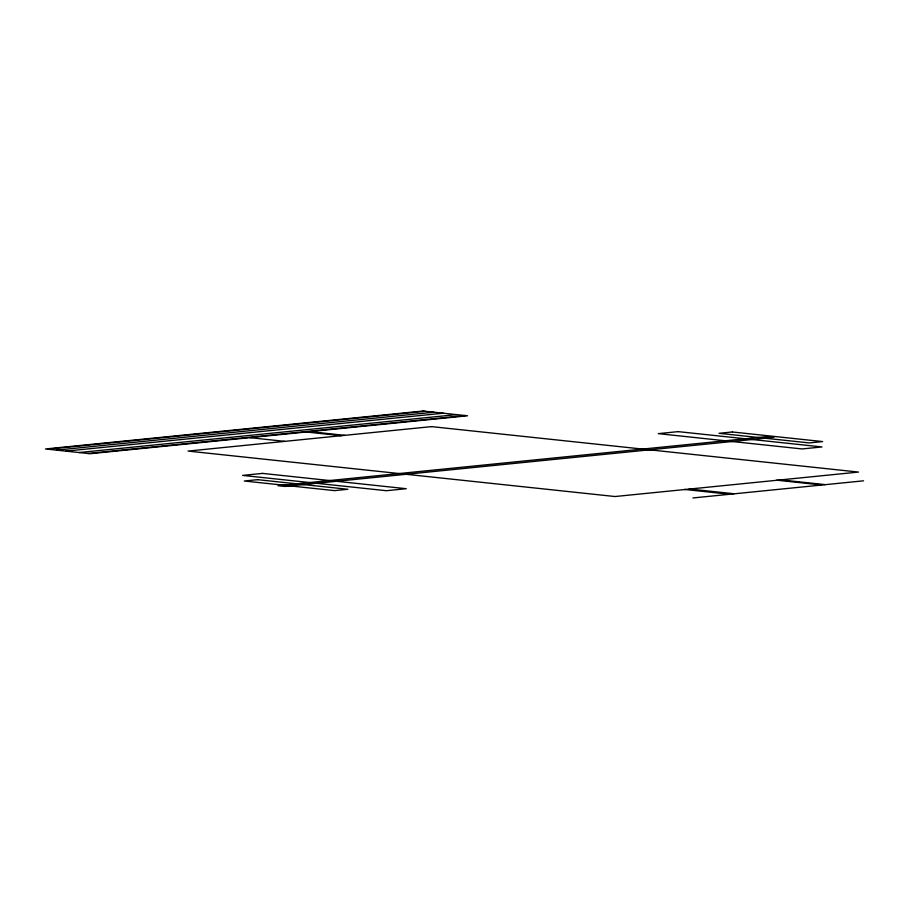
<?xml version="1.0" encoding="UTF-8"?>
<svg xmlns="http://www.w3.org/2000/svg" width="909" height="909" viewBox="0 0 909 909"><rect width="100%" height="100%" fill="white"/><g stroke="black" fill="none" stroke-linecap="round" stroke-linejoin="round"><path stroke-width="1.36" d="M47.654 449.205L425.128 411.277M56.472 450.137L433.945 412.209M65.834 451.137L443.308 413.209M79.049 452.546L456.534 414.618M87.866 453.489L465.34 415.549M692.931 497.962L863.55 480.816M780.183 479.827L824.918 484.588M776.661 480.179L821.395 484.94M309.878 431.627L344.727 435.343M306.356 431.991L341.205 435.695M249.895 437.661L284.756 441.365M689.136 488.974L733.881 493.735M684.466 489.44L729.211 494.201M422.924 411.038L45.45 448.966L90.071 453.716L467.544 415.788L422.924 411.038M431.559 426.616L188.083 451.08L615.041 496.53L858.528 472.066L431.559 426.616M262.508 473.396L242.578 475.407L386.382 490.712L406.3 488.712L262.508 473.396M678.182 431.627L658.252 433.638L802.056 448.944L821.986 446.944L678.182 431.627M257.622 479.668L244.26 481.009L334.523 490.621L347.886 489.281L257.622 479.668M732.359 431.968L718.996 433.309L809.271 442.922L822.634 441.581L732.359 431.968M766.957 436.581L278.063 485.713L285.04 486.451L773.945 437.331L766.957 436.581"/></g></svg>
